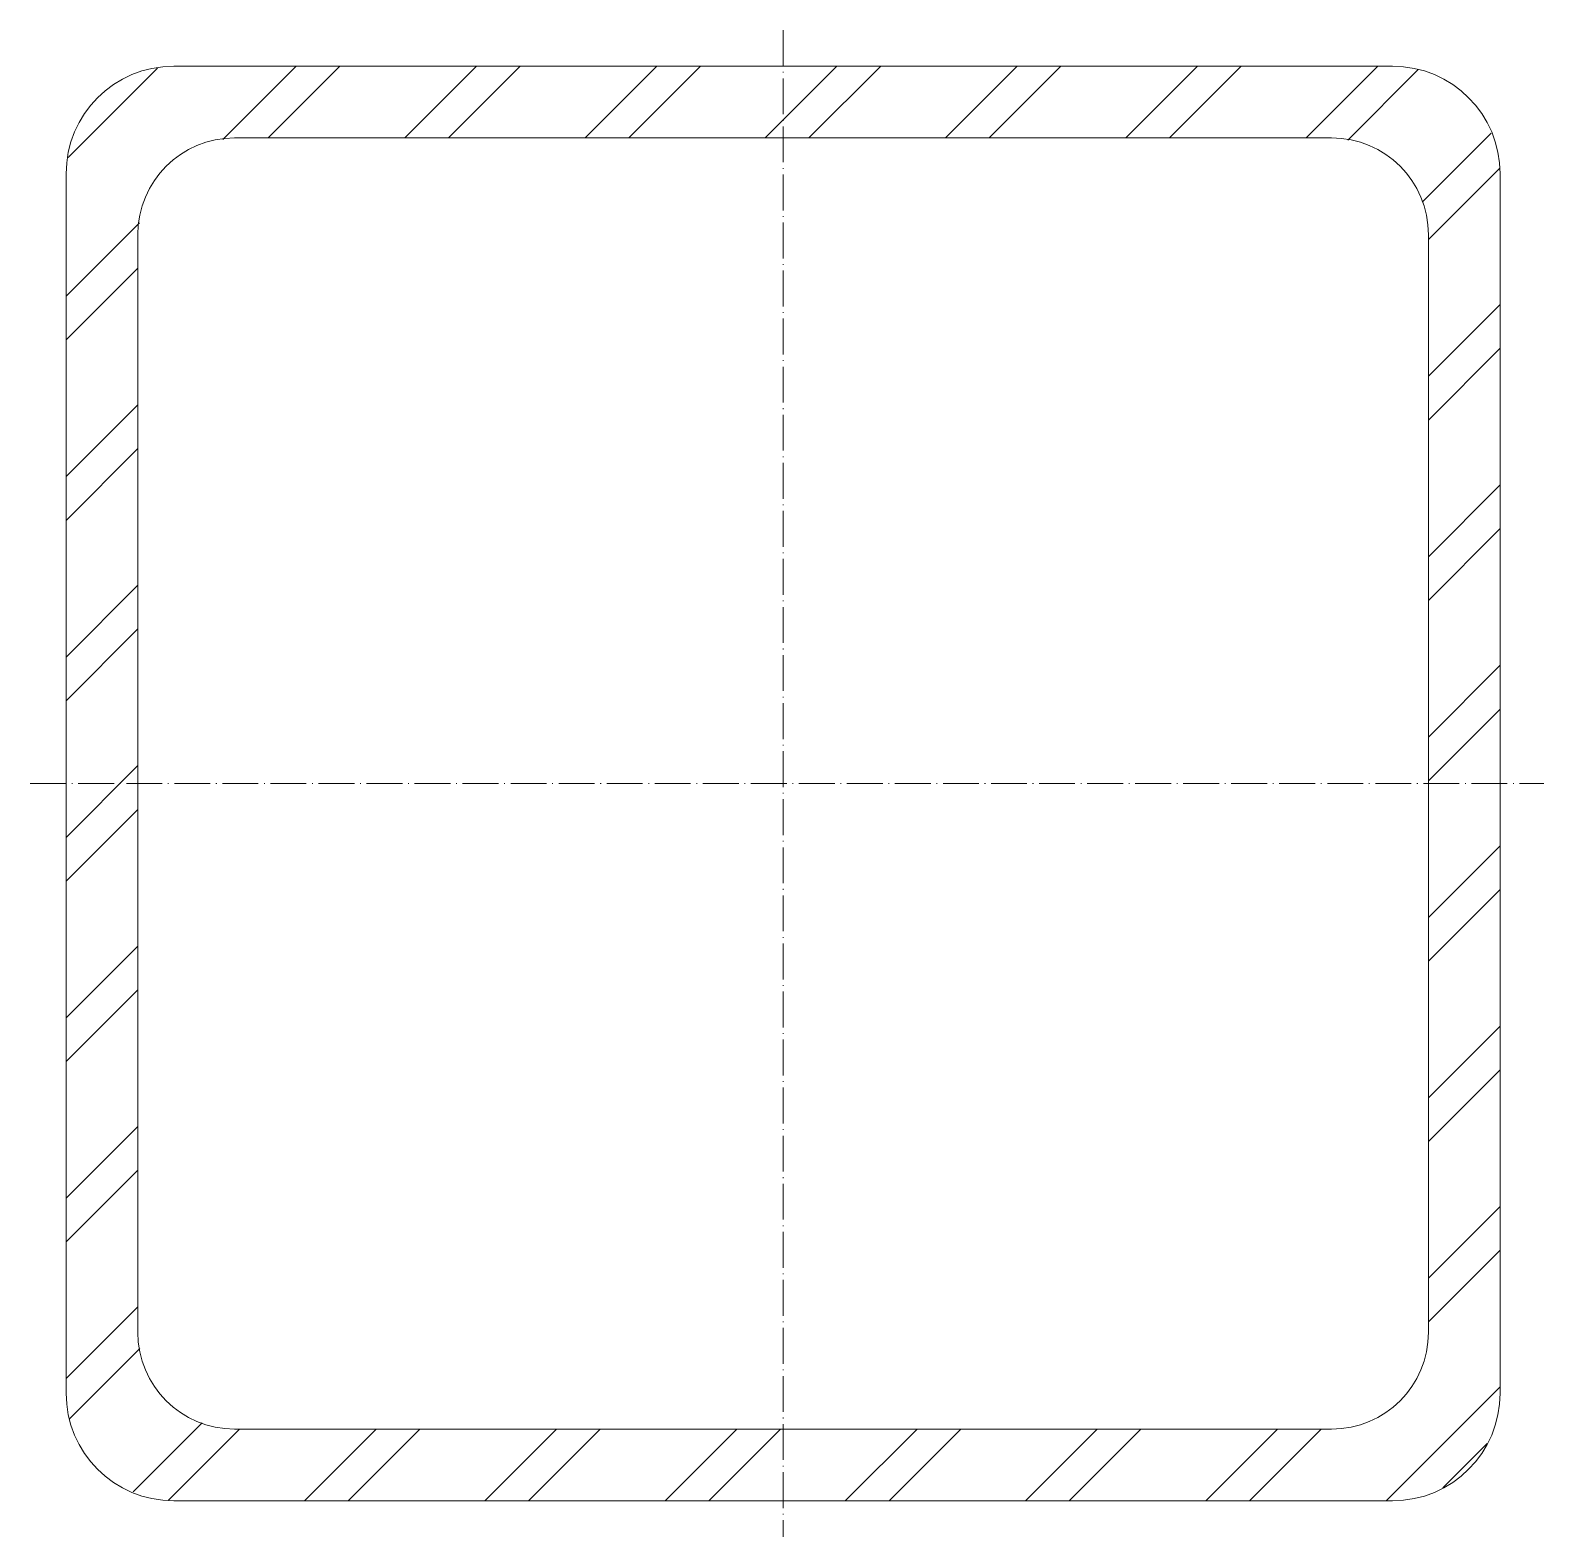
# Model space of a CAD drawing. Header units: metres. Extents: x -105 to 106, y -105 to 105.
import ezdxf

# ---------------------------------------------------------------- set-up
doc = ezdxf.new("R2010")
doc.units = ezdxf.units.M
doc.linetypes.add('MV_hartlijn_staal', pattern=[6.6, 5, -0.8, 0, -0.8])
doc.layers.add('A-DETL-GENF', color=92, linetype='Continuous', lineweight=18)

# ---------------------------------------------------------------- blocks, each defined once
blk = doc.blocks.new('28 Staalprofielen- koker SHS-2d - K200_10-3532334-00_0 Basismaterialen')
at = {"layer": 'A-DETL-GENF', "lineweight": 13}
h = blk.add_hatch(dxfattribs=at)
h.set_pattern_fill('FP_411', color=256, style=0, pattern_type=2)
h.set_pattern_definition([(45, (4510.222, 5935.38), (-12.57236, 12.57236), []), (45, (4510.222, 5954.43), (-12.57236, 12.57236), [])])
h.paths.add_polyline_path([(-85, -100), (85, -100), (88.88, -99.49), (92.5, -97.99), (95.61, -95.61), (97.99, -92.5), (99.49, -88.88), (100, -85), (100, 85), (99.49, 88.88), (97.99, 92.5), (95.61, 95.61), (92.5, 97.99), (88.88, 99.49), (85, 100), (-85, 100), (-88.88, 99.49), (-92.5, 97.99), (-95.61, 95.61), (-97.99, 92.5), (-99.49, 88.88), (-100, 85), (-100, -85), (-99.49, -88.88), (-97.99, -92.5), (-95.61, -95.61), (-92.5, -97.99), (-88.88, -99.49)])
h.paths.add_polyline_path([(-76.5, -90), (-79.99, -89.54), (-83.25, -88.19), (-86.05, -86.05), (-88.19, -83.25), (-89.54, -79.99), (-90, -76.5), (-90, 76.5), (-89.54, 79.99), (-88.19, 83.25), (-86.05, 86.05), (-83.25, 88.19), (-79.99, 89.54), (-76.5, 90), (76.5, 90), (79.99, 89.54), (83.25, 88.19), (86.05, 86.05), (88.19, 83.25), (89.54, 79.99), (90, 76.5), (90, -76.5), (89.54, -79.99), (88.19, -83.25), (86.05, -86.05), (83.25, -88.19), (79.99, -89.54), (76.5, -90)])
at = {"layer": 'A-DETL-GENF', "linetype": 'MV_hartlijn_staal', "lineweight": 13}
for p, q in [((0, 105), (0, -105)), ((-105, 0), (106.08, 0))]:
    blk.add_line(p, q, dxfattribs=at)
at = {"layer": 'A-DETL-GENF'}
for p, q in [((85, 100), (-85, 100)), ((-85, 100), (85, 100)), ((-76.5, 90), (76.5, 90)), ((-76.5, 90), (76.5, 90)), ((-100, 85), (-100, -85)), ((-100, -85), (-100, 85)), ((100, -85), (100, 85)), ((100, 85), (100, -85)), ((-90, -76.5), (-90, 76.5)), ((-90, -76.5), (-90, 76.5)), ((90, 76.5), (90, -76.5)), ((90, 76.5), (90, -76.5)), ((76.5, -90), (-76.5, -90)), ((76.5, -90), (-76.5, -90)), ((-85, -100), (85, -100)), ((85, -100), (-85, -100))]:
    blk.add_line(p, q, dxfattribs=at)
for centre, radius, start, end in [((-85, 85), 15, 90, 180), ((-85, 85), 15, 90, 180), ((85, 85), 15, 360, 90), ((85, 85), 15, 360, 90), ((-76.5, 76.5), 13.5, 90, 180), ((-76.5, 76.5), 13.5, 90, 180), ((76.5, 76.5), 13.5, 360, 90), ((76.5, 76.5), 13.5, 360, 90), ((-76.5, -76.5), 13.5, 180, 270), ((-76.5, -76.5), 13.5, 180, 270), ((76.5, -76.5), 13.5, 270, 0), ((76.5, -76.5), 13.5, 270, 360), ((-85, -85), 15, 180, 270), ((-85, -85), 15, 180, 270), ((85, -85), 15, 270, 360), ((85, -85), 15, 270, 0)]:
    blk.add_arc(centre, radius, start, end, dxfattribs=at)

msp = doc.modelspace()

# ---------------------------------------------------------------- block references
msp.add_blockref('28 Staalprofielen- koker SHS-2d - K200_10-3532334-00_0 Basismaterialen', (0, 0))

doc.saveas('drawing.dxf')
